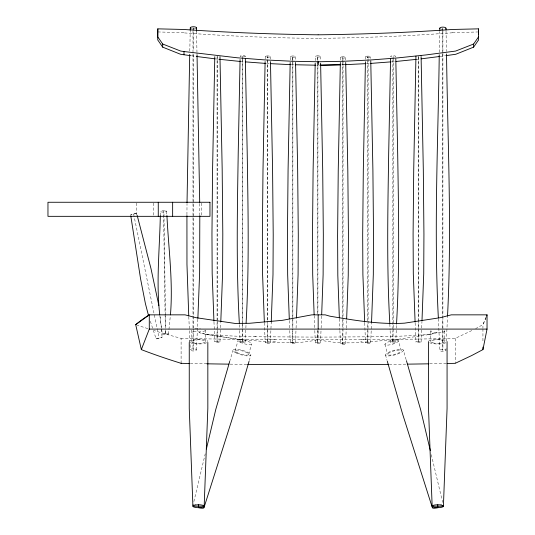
<?xml version="1.0" encoding="UTF-8"?>
<svg xmlns="http://www.w3.org/2000/svg" width="535" height="535" viewBox="0 0 535 535"><rect width="100%" height="100%" fill="white"/><g stroke="black" fill="none" stroke-linecap="round" stroke-linejoin="round"><path stroke-width="0.4" stroke-dasharray="2.67 2.01" d="M318.064 63.859L318.058 65.243L316.392 65.19M186.936 214.782L187.016 203.561M189.791 51.086L190.213 31.164M265.166 59.104L265.22 56.61M290.231 59.987L290.298 56.656M315.255 60.649L315.336 56.483M340.407 59.967L340.454 57.472M365.485 59.271L365.532 56.777M439.302 52.29L439.737 31.538M160.313 215.638L160.48 211.465M219.952 341.758L220.761 322.659M245.284 342.153L245.846 328.864M245.879 328.035L246.02 324.712M270.362 342.728L271.245 321.956M295.44 343.009L296.042 328.871M296.076 328.042L296.464 318.893M320.485 343.062L321.08 328.911M321.114 328.075L321.642 315.59M345.603 343.824L346.232 328.851M346.265 328.022L346.586 320.539M370.681 342.895L371.524 322.953M395.76 342.326L396.321 329.038M396.355 328.209L396.529 324.056M421.092 342.032L421.968 321.274M196.459 349.883L197.843 319.181M445.983 350.251L446.063 348.593M446.397 341.123L447.481 317.061M168.465 334.087L170.398 315.289M193.877 501.583L205.219 453.854M235.153 350.866L238.068 340.36M248.708 354.377L251.624 343.871M229.709 361.473L232.959 350.298M249.277 360.53L250.902 354.946M486.235 317.469L482.938 324.671L482.938 327.995M486.094 317.115L482.938 324.671L475.635 328.604M136.612 213.284L130.654 214.943L136.512 213.244L137.241 215.685M156.153 338.929L162.105 337.277L156.153 338.929L152.87 328.951M471.803 330.563L455.218 338.394A589.443 51.373 0 0 1 181.097 338.401M255.81 336.756L254.76 336.736A111.407 9.71 0 0 1 229.762 335.88L208.336 334.515L199.134 332.663L205.393 334.261L239.653 339.504L278.253 342.674C291.555 343.035 305.191 342.821 318.164 339.524C331.165 342.882 344.734 343.142 358.069 342.674L396.669 339.504L430.929 334.261L437.189 332.663L427.993 334.515L406.567 335.88A111.407 9.71 0 0 1 381.562 336.736L318.164 337.117L254.76 336.736M396.669 339.504L397.9 339.31M429.19 334.535L430.929 334.261M381.562 336.736L380.519 336.756M440.004 56.443L445.769 55.66M416.263 59.378L420.316 58.944M361.092 339.585L367.518 339.056M360.664 341.557L362.081 341.444M452.463 32.709L477.681 31.966M391.887 61.792L394.342 61.605M366.535 63.618L369.825 63.458M442.9 28.221L442.519 28.235L442.519 30.742M242.709 56.262L242.395 58.783M393.185 56.443L392.871 58.957M291.14 64.675L294.404 64.742M157.818 31.939L183.853 32.709M266.504 63.458L269.787 63.618M240.355 61.471L244.435 61.792M267.988 338.989L275.231 339.585M272.857 341.33L275.659 341.557M216.006 58.944L218.44 59.204M191.376 55.774L196.325 56.443M205.393 334.261L239.653 339.504M133.636 214.114L159.082 338.08M150.348 321.274L152.622 328.182M403.417 350.285A9.289 2.321 -15.5 0 1 389.962 355.849A9.289 2.321 -15.5 0 1 389.962 351.689A9.289 2.321 -15.5 0 1 403.417 350.285L406.192 359.868M385.474 354.932L387.093 360.516M398.455 340.875A7.015 1.752 -15.5 0 1 388.29 345.082A7.015 1.752 -15.5 0 1 388.29 341.932A7.015 1.752 -15.5 0 1 398.455 340.875L401.223 350.853A7.015 1.752 -15.5 0 1 391.058 355.059A7.015 1.752 -15.5 0 1 391.058 351.916A7.015 1.752 -15.5 0 1 401.223 350.853M384.899 344.386L387.668 354.364M431.297 454.663L442.646 502.392M159.818 315.369L162.312 334.134M160.266 316.847L161.296 328.289M161.369 329.105L162.105 337.277M166.632 211.419L166.86 214.689M438.386 318.726L439.81 350.251M188.788 316.693L190.279 349.883M415.133 322.933L415.942 342.032M389.841 324.056L390.082 329.868M390.122 330.697L390.61 342.326M364.689 322.953L365.532 342.895M339.397 318.873L339.859 329.687M339.892 330.516L340.454 343.824M314.179 315.59L314.774 329.741M314.807 330.576L315.336 343.062M289.348 320.552L289.736 329.7M289.769 330.536L290.298 343.009M264.377 322.786L265.22 342.728M239.399 324.712L239.613 329.694M239.647 330.523L240.141 342.153M213.967 321.829L214.809 341.758M446.036 30.709L446.478 51.46M196.526 31.164L196.967 51.922M196.987 52.751L197.04 55.239M370.681 56.777L370.715 58.435M345.603 57.472L345.65 59.967M320.485 56.483L320.565 60.649M295.44 56.656L295.507 59.987M270.362 56.61L270.416 59.104M241.425 56.837A2.575 0.662 0 0 1 240.161 56.182A2.575 0.662 0 0 1 242.047 55.627L242.709 55.6A2.575 0.662 0 0 1 245.284 56.262L245.318 57.927M165.475 314.921L163.924 211.452L163.556 211.439L165.074 313.249M165.489 315.757L165.696 329.941M165.71 330.777L165.763 334.114L165.389 334.108L165.315 329.105M165.088 314.078L165.302 328.269M199.722 203.561L199.802 214.782M318.258 63.163L318.265 65.243M482.938 328.824L482.938 342.119M455.218 338.394L455.218 363.318M444.799 331.031L444.799 341.577M442.9 29.886L442.9 316.045M442.9 316.88L442.9 350.251L442.519 350.271L442.519 318.566M442.519 31.572L442.519 53.266M442.519 54.102L442.519 317.736M430.762 331.031L430.762 341.577M418.517 56.148L418.517 319.462M418.517 320.298L418.203 342.039L418.203 321.976M418.203 56.991L418.203 321.14M393.185 58.114L393.185 328.115M393.185 328.951L392.871 342.333L392.871 330.63M392.871 59.793L392.871 329.794M368.107 58.442L367.792 56.784L367.792 60.121M368.107 59.278L368.107 320.371M368.107 321.207L367.792 342.908L367.792 322.886M367.792 60.957L367.792 322.05M343.029 59.974L342.714 57.479L342.714 61.659M343.029 60.809L343.029 317.108M343.029 317.944L343.029 327.962M343.029 328.798L342.714 343.838L342.714 330.476M342.714 62.488L342.714 318.786M342.714 319.622L342.714 329.64M318.164 330.717L318.164 339.524M317.91 60.656L317.596 56.489L317.596 62.341M317.91 61.492L317.91 313.818M317.91 330.53L317.596 343.069L317.596 330.536M317.596 63.177L317.596 313.831M292.872 59.994L292.558 56.67L292.558 61.679M292.872 60.829L292.872 317.128M292.872 317.964L292.872 327.982M292.872 328.818L292.558 343.022L292.558 330.496M292.558 62.508L292.558 318.813M292.558 319.642L292.558 329.66M267.788 320.204L267.788 56.61L267.48 321.883M267.788 321.04L267.48 342.741L267.48 322.719M242.709 57.934L242.709 322.09M242.709 322.926L242.709 327.942M242.709 328.778L242.395 342.159L242.395 330.456M242.395 59.619L242.395 323.769M242.395 324.605L242.395 329.62M217.384 55.874L217.384 320.024M217.384 320.86L217.07 341.765L217.07 56.717M205.56 330.082L205.56 341.577M201.254 203.093L201.254 215.505M193.369 27.847L193.369 51.206M193.369 54.543L193.369 315.677M193.369 316.506L193.369 328.189M193.369 329.025L193.369 349.883L192.995 349.897L192.995 330.71M192.995 27.867L192.995 30.368M192.995 31.204L192.995 52.891M192.995 53.727L192.995 329.874M191.523 330.082L191.523 341.577M181.104 363.318L181.104 338.394A3122.427 272.134 0 0 1 154.16 330.583M153.786 203.093L153.786 215.505M136.458 203.093L136.458 216.334M446.377 363.506A589.443 51.373 0 0 1 429.404 363.813M405.844 364.161A589.443 51.373 0 0 1 389.527 364.355M246.802 364.355A589.443 51.373 0 0 1 229.669 364.148M206.918 363.813A589.443 51.373 0 0 1 190.754 363.519M147.841 328.617A3122.427 272.134 0 0 1 137.194 325.166M194.7 504.197A5.631 1.404 15.5 0 1 195.823 504.258M440.499 504.258A5.631 1.404 -15.5 0 1 441.629 504.197M445.829 342.781A9.289 2.401 0 0 1 429.739 342.781M428.809 340.955A9.289 2.401 0 0 1 437.784 339.17A9.289 2.401 0 0 1 446.752 340.955M444.558 330.563A7.015 1.819 0 0 1 437.784 332.844A7.015 1.819 0 0 1 431.003 330.563M206.584 342.781A9.289 2.401 0 0 1 190.5 342.781M189.256 341.577A9.289 2.401 0 0 1 198.545 339.17A9.289 2.401 0 0 1 207.834 341.577M205.32 330.55A7.015 1.819 0 0 1 198.545 331.901A7.015 1.819 0 0 1 191.764 330.55M195.034 328.51A7.015 1.819 0 0 1 200.358 328.329M442.9 29.311A3.09 1.097 0 0 1 440.713 28.997M195.556 28.622A3.09 1.097 0 0 1 193.369 28.944M191.824 28.796A3.09 1.097 0 0 1 191.189 28.622M245.284 56.262A2.575 0.662 0 0 1 242.709 56.931M395.412 56.77A2.575 0.662 0 0 0 393.185 55.774L392.516 55.8A2.575 0.662 0 0 0 390.697 56.61A2.575 0.662 0 0 0 393.854 57.084M318.091 38.433A505.776 117.138 0.7 0 1 183.672 32.862M452.55 32.782A505.869 117.158 -0.7 0 1 318.205 38.346M193.369 348.787L192.573 348.82A3.09 1.097 0 0 0 191.002 350.585A3.09 1.097 0 0 0 196.171 350.345A3.09 1.097 0 0 0 193.369 348.787M442.9 349.154L442.097 349.194A3.09 1.097 0 0 0 440.532 350.96A3.09 1.097 0 0 0 445.695 350.719A3.09 1.097 0 0 0 442.9 349.154M267.788 55.954L267.125 55.974A2.575 0.655 0 0 0 265.821 57.031A2.575 0.655 0 0 0 270.121 56.884A2.575 0.655 0 0 0 267.788 55.954M292.872 56.008L292.204 56.035A2.575 0.649 0 0 0 290.9 57.071A2.575 0.649 0 0 0 295.2 56.931A2.575 0.649 0 0 0 292.872 56.008M343.029 56.824L342.36 56.85A2.575 0.649 0 0 0 341.056 57.887A2.575 0.649 0 0 0 345.363 57.747A2.575 0.649 0 0 0 343.029 56.824M368.107 56.121L367.438 56.142A2.575 0.655 0 0 0 366.134 57.198A2.575 0.655 0 0 0 370.441 57.051A2.575 0.655 0 0 0 368.107 56.121M217.384 341.096L216.715 341.116A2.575 0.662 0 0 0 215.411 342.186A2.575 0.662 0 0 0 219.711 342.039A2.575 0.662 0 0 0 217.384 341.096M242.709 341.484L242.047 341.511A2.575 0.662 0 0 0 240.743 342.574A2.575 0.662 0 0 0 245.043 342.427A2.575 0.662 0 0 0 242.709 341.484M267.788 342.072L267.125 342.099A2.575 0.655 0 0 0 265.821 343.149A2.575 0.655 0 0 0 270.121 343.009A2.575 0.655 0 0 0 267.788 342.072M292.872 342.367L292.204 342.387A2.575 0.649 0 0 0 290.9 343.423A2.575 0.649 0 0 0 295.2 343.283A2.575 0.649 0 0 0 292.872 342.367M343.029 343.182L342.36 343.202A2.575 0.649 0 0 0 341.056 344.239A2.575 0.649 0 0 0 345.363 344.099A2.575 0.649 0 0 0 343.029 343.182M368.107 342.239L367.438 342.26A2.575 0.655 0 0 0 366.134 343.316A2.575 0.655 0 0 0 370.441 343.169A2.575 0.655 0 0 0 368.107 342.239M393.185 341.658L392.516 341.684A2.575 0.662 0 0 0 391.212 342.754A2.575 0.662 0 0 0 395.519 342.607A2.575 0.662 0 0 0 393.185 341.658M418.517 341.363L417.848 341.39A2.575 0.662 0 0 0 416.544 342.46A2.575 0.662 0 0 0 420.851 342.313A2.575 0.662 0 0 0 418.517 341.363M317.91 55.847L317.242 55.867A2.575 0.635 0 0 0 315.938 56.884A2.575 0.635 0 0 0 320.244 56.75A2.575 0.635 0 0 0 317.91 55.847M317.91 342.427L317.242 342.447A2.575 0.635 0 0 0 315.938 343.47A2.575 0.635 0 0 0 320.244 343.33A2.575 0.635 0 0 0 317.91 342.427M345.182 64.675L341.103 64.762L345.182 64.675M164.599 210.81L163.81 210.79A3.09 0.642 -1.5 0 0 160.654 211.74A3.09 0.642 -1.5 0 0 165.75 211.84A3.09 0.642 -1.5 0 0 164.599 210.81M166.432 333.479L165.649 333.459A3.09 0.642 -1.5 0 0 162.486 334.402A3.09 0.642 -1.5 0 0 167.582 334.509A3.09 0.642 -1.5 0 0 166.432 333.479M235.587 352.679A9.289 2.321 15.5 0 0 250.594 355.487A9.289 2.321 15.5 0 0 239.606 349.696A9.289 2.321 15.5 0 0 235.587 352.679M237.139 352.665A7.015 1.752 15.5 0 0 248.474 354.785A7.015 1.752 15.5 0 0 240.175 350.412A7.015 1.752 15.5 0 0 237.139 352.665M240.048 342.159A7.015 1.752 15.5 0 0 251.39 344.279A7.015 1.752 15.5 0 0 243.091 339.912A7.015 1.752 15.5 0 0 240.048 342.159M432.822 342.861A7.015 1.819 0 0 0 444.558 342.046A7.015 1.819 0 0 0 435.965 339.819A7.015 1.819 0 0 0 432.822 342.861M193.583 342.861A7.015 1.819 0 0 0 205.32 342.046A7.015 1.819 0 0 0 196.726 339.819A7.015 1.819 0 0 0 193.583 342.861"/><path stroke-width="0.8" d="M318.058 34.808A556.019 128.714 0.7 0 1 183.94 29.478L157.818 28.85L157.731 36.835L162.707 44.024L162.707 47.147L180.576 54.276L190.554 55.66M446.598 55.553L455.753 54.276L473.615 47.147L473.615 44.024L478.591 36.835L478.504 28.85L452.376 29.478A556.126 128.734 -0.7 0 1 318.231 34.808L318.164 34.808M318.064 63.163L318.158 61.772L344.032 61.257L371.176 59.94L397.418 57.934L425.887 54.944L455.626 51.066L473.615 44.024M186.929 215.585L186.962 264.384L188.748 315.864M187.023 202.758L189.718 54.409M190.226 30.334L190.279 27.847M214.789 56.703L212.589 168.966L211.96 233.962L212.174 273.525L213.926 321M240.075 59.592L238.209 153.538C237.333 210.034 236.142 266.597 239.332 323.053M265.119 61.599L262.999 169.802L262.371 234.845L262.585 274.442L264.337 321.956M290.177 62.488L288.077 169.936L287.449 235.039L287.663 274.662L289.281 318.893M315.202 63.15L313.115 169.849L312.487 234.999L312.701 274.662L314.139 314.761M340.354 62.468L338.234 170.752L337.605 235.848L337.819 275.478L339.364 318.044M365.432 61.766L363.318 169.963L362.683 235.005L362.897 274.602L364.656 322.117M390.563 58.937L388.678 153.712C387.808 210.215 386.611 266.771 389.801 323.227M415.942 56.148L413.729 169.241L413.094 234.23L413.308 273.8L415.1 322.103M439.248 54.784C438.078 142.45 433.778 230.251 438.352 317.89M439.757 30.709L439.81 28.221M183.96 54.771L184.047 51.541L180.696 51.066L162.707 44.024M160.313 215.638C159.697 248.534 156.046 281.711 159.711 314.553M220.794 321.829L222.587 273.525L222.801 233.962L222.172 168.966L219.972 56.703M246.093 323.053C249.283 266.597 248.093 210.034 247.217 153.538L245.338 58.756M271.245 321.956L272.997 274.442L273.211 234.845L272.582 169.802L270.463 61.599M296.497 318.058L298.082 274.662L298.289 235.039L297.661 169.936L295.561 62.488M321.675 314.761L323.12 274.662L323.327 234.999L322.699 169.849L320.612 63.15M346.653 318.873L348.238 275.478L348.445 235.848L347.817 170.752L345.697 62.468M371.558 322.117L373.316 274.602L373.524 235.005L372.895 169.963L370.762 60.937M396.529 324.056C399.752 267.326 398.575 210.489 397.686 153.712L395.806 58.937M422.001 320.438L423.727 273.8L423.934 234.23L423.305 169.241L421.105 56.977M197.876 318.352L199.622 273.017L199.809 215.585M447.514 316.232C451.988 228.866 447.675 141.34 446.531 53.955M170.478 314.473C173.166 281.497 168.512 248.407 166.92 215.511M447.186 363.486A589.443 51.373 0 0 0 455.231 363.325L471.803 355.487L482.938 349.596L487.037 329.092L487.037 314.847L451.279 314.847L440.372 317.676L404.58 323.147C379.549 324.658 354.484 320.304 329.874 316.185L325.18 314.847L311.858 314.847L282.48 320.311L249.35 323.294L234.952 323.414L195.95 317.676L185.043 314.847L149.285 314.847A3026.756 263.802 0 0 0 135.709 324.671L141.34 349.602A3094.42 269.693 0 0 0 181.104 363.318M206.376 448.999L215.799 409.362L229.709 361.473M249.042 361.326L233.741 414.01L203.982 507.635M486.656 316.158L487.037 314.847M141.34 349.602L149.285 329.092L149.285 314.847L135.709 324.671M473.615 47.147L478.591 39.938L478.558 36.741M439.181 56.549L421.132 58.857M416.263 59.378L395.974 61.471M391.072 61.859L370.648 63.418M345.182 64.675L365.719 63.658M149.285 329.092L487.037 329.092M318.064 61.772L292.291 61.257L264.056 59.866L237.165 57.773L184.047 51.541M295.213 64.755L315.61 65.19M265.681 63.418L245.251 61.859M270.61 63.658L290.318 64.635M240.355 61.471L219.25 59.291M215.197 58.857L196.325 56.443M162.707 47.147L157.731 39.938L157.818 28.85M432.347 507.635L402.587 414.01L387.327 361.319M148.382 315.015L145.4 303.579L140.571 278.822L130.781 215.765M406.426 360.664L420.53 409.362L430.334 450.617M137.241 215.685L150.964 268.503L158.855 305.492M445.983 28.221L446.023 29.88M196.459 27.847L196.526 31.164M197.04 55.239L199.715 202.758M478.531 34.34L478.504 28.85M318.258 61.779L318.258 63.163M482.938 347.101L482.938 349.596M447.073 341.577L447.073 408.352L443.415 506.224A5.631 1.458 0 0 1 434.968 507.488A5.631 1.458 0 0 1 434.968 504.96A5.631 1.458 0 0 1 443.415 506.224L432.153 506.224L428.495 408.352L428.495 341.577M437.784 504.766L437.784 507.682A5.631 1.404 -15.5 0 1 432.527 507.207M318.164 314.847L318.164 329.092M207.834 342.413L207.834 408.352L204.169 506.224A5.631 1.458 0 0 1 195.73 507.488A5.631 1.458 0 0 1 195.73 504.96A5.631 1.458 0 0 1 204.169 506.224L192.914 506.224L189.256 408.352L189.256 342.413M198.545 504.766L198.545 507.682A5.631 1.404 15.5 0 0 203.795 507.207M172.644 202.263L172.644 216.334M158.273 202.263L158.273 216.334M428.595 363.827A589.443 51.373 0 0 1 407.469 364.141M388.711 364.362A589.443 51.373 0 0 1 247.618 364.362M228.853 364.141A589.443 51.373 0 0 1 206.918 363.813M189.945 363.506A589.443 51.373 0 0 1 181.097 363.325M193.289 505.241A5.631 1.404 15.5 0 1 193.108 504.819M421.005 55.974A2.575 0.662 0 0 1 421.092 56.148M439.91 28.502A3.09 1.097 0 0 1 442.097 27.158L442.9 27.125A3.09 1.097 0 0 1 445.882 28.502M196.044 28.395A3.09 1.097 0 0 0 196.044 27.298A3.09 1.097 0 0 0 193.369 26.75L192.573 26.79A3.09 1.097 0 0 0 190.694 28.395M340.287 64.775L319.897 65.21L340.293 64.775M209.967 202.263L47.963 202.263L47.963 216.334L209.967 216.334L209.967 202.263"/></g></svg>
